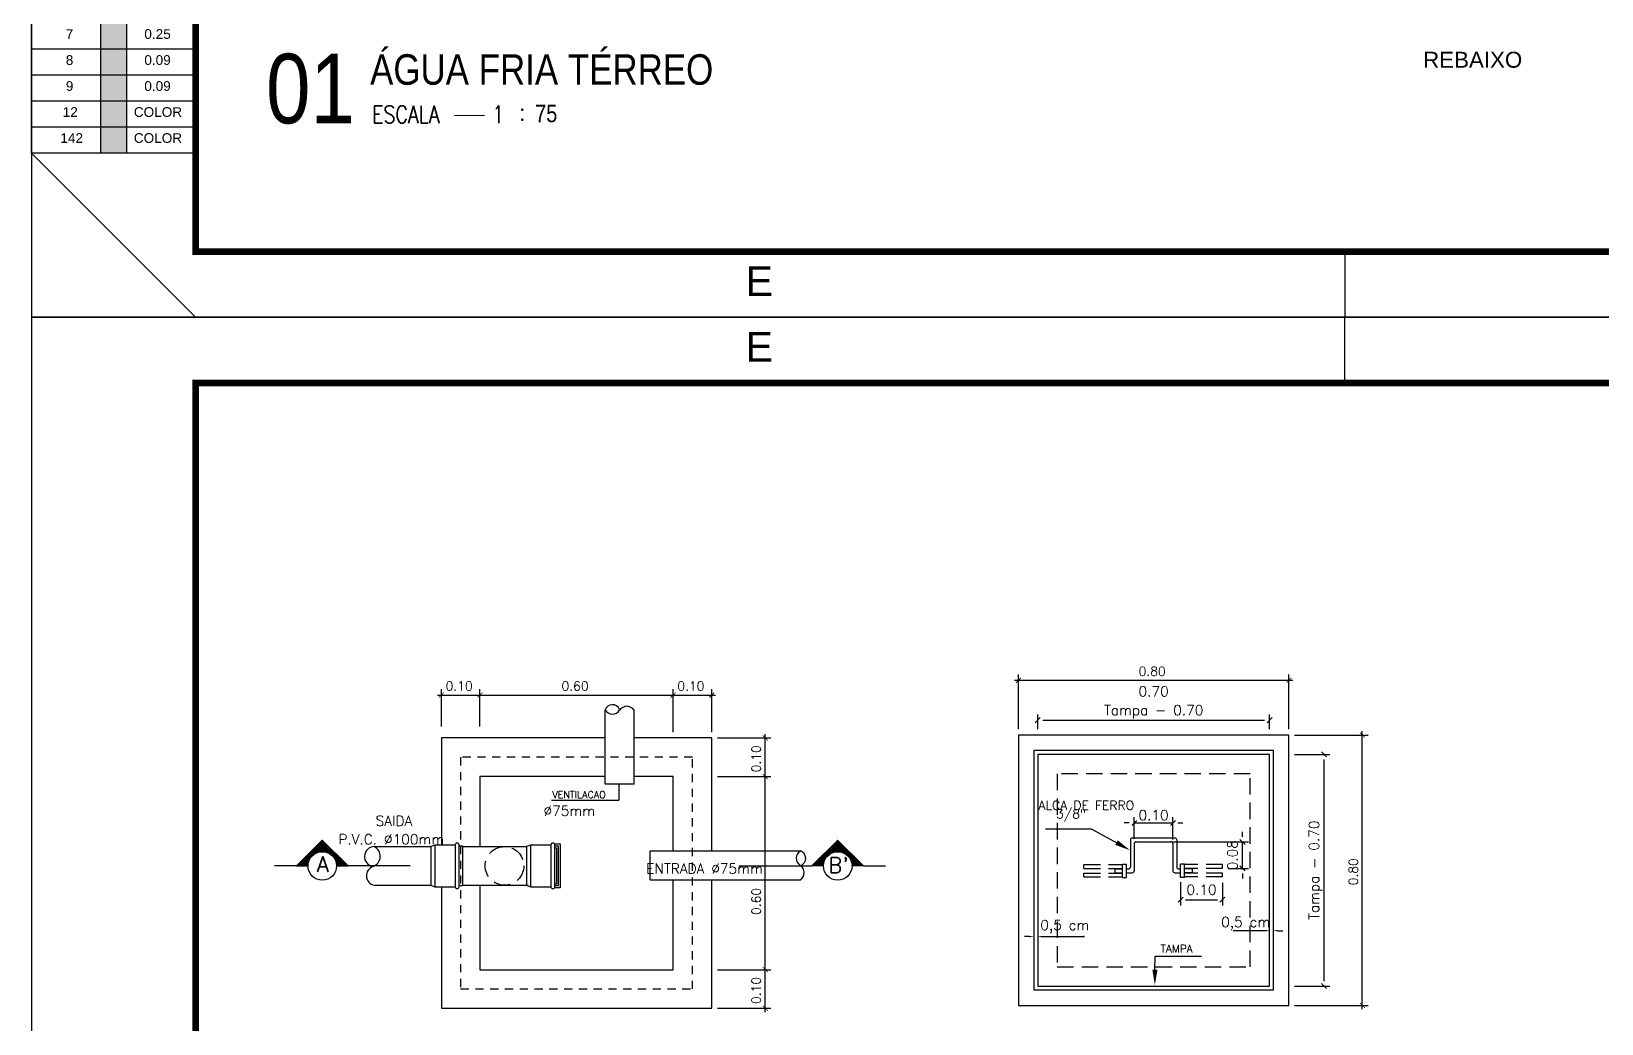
# Model space of a CAD drawing. Header units: millimetres. Extents: x 5512 to 5596, y 903 to 1082.
# Drawn here: x 5511.85 to 5535.76, y 951.96 to 967.08 of the extents above; entities that cross this region are included whole.
import ezdxf
from ezdxf.enums import TextEntityAlignment as Align

# ---------------------------------------------------------------- set-up
doc = ezdxf.new("R2010")
doc.units = ezdxf.units.MM
doc.linetypes.add('CENTER2', pattern=[28.575, 19.05, -3.175, 3.175, -3.175])
doc.linetypes.add('HIDDEN', pattern=[0.375, 0.25, -0.125])
for name, color, linetype in [('0-COTAS', 8, 'Continuous'), ('A-LAYOUT', 7, 'Continuous'), ('DETALLHES_CAIXAS', 6, 'Continuous'), ('E-TXT-G', 3, 'Continuous'), ('E-TXT-Y', 2, 'Continuous'), ("PRANCHA - PROJETU'S", 7, 'Continuous'), ('TXT_1', 2, 'Continuous'), ('TXT_2', 6, 'Continuous')]:
    doc.layers.add(name, color=color, linetype=linetype)
doc.layers.add('E-TXT-W', color=7, linetype='Continuous', lineweight=20)
doc.styles.add('ADITIVOCAD', font='ROMANS.shx')
doc.styles.add('ARIAL', font='arial.ttf', dxfattribs={"height": 2})
doc.styles.add('CARIMBO_DADOS', font='arial.ttf', dxfattribs={"height": 0.1})
doc.styles.add('F2', font='ARIALN.TTF')
doc.styles.add('REG140', font='romans.shx', dxfattribs={"width": 0.8, "height": 0.35})
doc.styles.add('REG80', font='romans.shx', dxfattribs={"width": 0.8, "height": 0.1})
doc.styles.add('ROMANS', font='romans__.ttf', dxfattribs={"height": 0.1})
doc.styles.add('SANSSERIF2', font='sanssb__.ttf', dxfattribs={"width": 0.8})

# ---------------------------------------------------------------- blocks, each defined once
blk = doc.blocks.new('ADFSGASDFG')
at = {"layer": "PRANCHA - PROJETU'S"}
h = blk.add_hatch(color=1, dxfattribs=at)
h.set_gradient(color1=(255, 255, 255), tint=1)
h.paths.add_polyline_path([(278.03, 52.426), (277.634, 52.426), (277.634, 52.03), (278.03, 52.03)])
h = blk.add_hatch(color=1, dxfattribs=at)
h.set_gradient(color1=(128, 128, 128), color2=(128, 128, 128), tint=1)
h.paths.add_polyline_path([(278.03, 52.03), (277.634, 52.03), (277.634, 51.634), (278.03, 51.634)])
h = blk.add_hatch(color=1, dxfattribs=at)
h.set_gradient(color1=(192, 192, 192), color2=(192, 192, 192), tint=1)
h.paths.add_polyline_path([(278.03, 51.634), (277.634, 51.634), (277.634, 51.238), (278.03, 51.238)])
h = blk.add_hatch(color=1, dxfattribs=at)
h.set_gradient(color1=(204, 0, 0), color2=(204, 0, 0), tint=1)
h.paths.add_polyline_path([(278.03, 50.842), (278.03, 51.238), (277.634, 51.238), (277.634, 50.842)])
h = blk.add_hatch(color=1, dxfattribs=at)
h.set_gradient(color1=(0, 153, 204), color2=(0, 153, 204), tint=1)
h.paths.add_polyline_path([(278.03, 50.842), (277.634, 50.842), (277.634, 50.446), (278.03, 50.446)])
at = {"layer": "PRANCHA - PROJETU'S", "color": 1}
for p, q in [((360.678, 107.346), (276.578, 107.346)), ((276.578, 107.346), (276.578, 47.946)), ((296.578, 106.346), (296.578, 107.346)), ((279.078, 47.946), (276.578, 50.446)), ((296.578, 48.946), (296.578, 47.946)), ((276.578, 47.946), (360.678, 47.946))]:
    blk.add_line(p, q, dxfattribs=at)
at = {"layer": "PRANCHA - PROJETU'S"}
for p, q in [((276.578, 50.446), (276.578, 55.413)), ((279.086, 55.413), (279.086, 50.446)), ((277.634, 50.446), (277.634, 54.802)), ((278.03, 50.446), (278.03, 54.802)), ((279.086, 52.03), (276.578, 52.03)), ((279.086, 51.634), (276.578, 51.634)), ((279.086, 51.238), (276.578, 51.238)), ((279.086, 50.842), (276.578, 50.842)), ((279.086, 50.446), (276.578, 50.446))]:
    blk.add_line(p, q, dxfattribs=at)
at = {"layer": "PRANCHA - PROJETU'S", "color": 4, "const_width": 0.1}
blk.add_lwpolyline([(279.078, 106.346), (359.678, 106.346), (359.678, 48.946), (279.078, 48.946)], close=True, dxfattribs=at)
at = {"layer": "PRANCHA - PROJETU'S", "color": 50, "linetype": 'Continuous', "style": 'ARIAL'}
for p in [(287.661, 106.896), (287.661, 48.496)]:
    blk.add_text('E', height=0.45, dxfattribs=at).set_placement(p, align=Align.MIDDLE)
at = {"layer": "PRANCHA - PROJETU'S", "style": 'ARIAL'}
for s, height, p in [('7', 0.148, (277.102, 52.334)), ('0.25', 0.1479, (278.298, 52.334)), ('8', 0.148, (277.102, 51.938)), ('0.09', 0.1479, (278.298, 51.938)), ('9', 0.148, (277.102, 51.542)), ('0.09', 0.1479, (278.298, 51.542)), ('12', 0.1479, (277.055, 51.146)), ('COLOR', 0.1479, (278.138, 51.146)), ('142', 0.1479, (277.02, 50.75)), ('COLOR', 0.1479, (278.138, 50.75))]:
    blk.add_text(s, height=height, dxfattribs=at).set_placement(p, align=Align.TOP_LEFT)
blk = doc.blocks.new('*X415')
at = {"color": 0}
for p, q in [((101.59, 65.457), (101.923, 65.79)), ((101.608, 65.457), (101.932, 65.781)), ((101.626, 65.457), (101.941, 65.772)), ((101.643, 65.457), (101.95, 65.763)), ((101.661, 65.457), (101.958, 65.755)), ((101.817, 65.609), (101.778, 65.648)), ((101.827, 65.615), (101.787, 65.656)), ((101.839, 65.622), (101.795, 65.665)), ((101.851, 65.627), (101.804, 65.674)), ((101.864, 65.632), (101.813, 65.683)), ((101.878, 65.636), (101.822, 65.692)), ((101.892, 65.639), (101.831, 65.701)), ((101.908, 65.641), (101.84, 65.709)), ((101.847, 65.626), (101.967, 65.746)), ((101.925, 65.641), (101.848, 65.718)), ((101.944, 65.64), (101.857, 65.727)), ((101.966, 65.636), (101.866, 65.736)), ((101.874, 65.635), (101.976, 65.737)), ((101.993, 65.627), (101.875, 65.745)), ((102.035, 65.602), (101.884, 65.754)), ((102.198, 65.457), (101.893, 65.762)), ((101.897, 65.64), (101.985, 65.728)), ((102.216, 65.457), (101.901, 65.771)), ((102.233, 65.457), (101.91, 65.78)), ((101.916, 65.641), (101.994, 65.719)), ((102.251, 65.457), (101.919, 65.789)), ((101.933, 65.641), (102.003, 65.71)), ((101.949, 65.639), (102.011, 65.702)), ((101.964, 65.636), (102.02, 65.693)), ((101.978, 65.633), (102.029, 65.684)), ((101.991, 65.628), (102.038, 65.675)), ((102.003, 65.622), (102.047, 65.666)), ((102.015, 65.616), (102.056, 65.657)), ((102.025, 65.609), (102.065, 65.649)), ((101.597, 65.457), (101.592, 65.462)), ((101.615, 65.457), (101.601, 65.471)), ((101.632, 65.457), (101.61, 65.48)), ((101.65, 65.457), (101.619, 65.488)), ((101.668, 65.457), (101.627, 65.497)), ((101.685, 65.457), (101.636, 65.506)), ((101.703, 65.457), (101.645, 65.515)), ((101.721, 65.457), (101.654, 65.524)), ((101.737, 65.458), (101.663, 65.533)), ((101.738, 65.475), (101.672, 65.541)), ((101.679, 65.457), (101.753, 65.531)), ((101.74, 65.49), (101.68, 65.55)), ((101.744, 65.505), (101.689, 65.559)), ((101.696, 65.457), (101.744, 65.504)), ((101.748, 65.518), (101.698, 65.568)), ((101.753, 65.531), (101.707, 65.577)), ((101.714, 65.457), (101.739, 65.482)), ((101.759, 65.543), (101.716, 65.586)), ((101.765, 65.554), (101.725, 65.594)), ((101.732, 65.457), (101.737, 65.463)), ((101.772, 65.565), (101.733, 65.603)), ((101.78, 65.575), (101.742, 65.612)), ((101.788, 65.584), (101.751, 65.621)), ((101.797, 65.593), (101.76, 65.63)), ((101.807, 65.601), (101.769, 65.639)), ((102.036, 65.602), (102.073, 65.64)), ((102.045, 65.594), (102.082, 65.631)), ((102.054, 65.585), (102.091, 65.622)), ((102.062, 65.576), (102.1, 65.613)), ((102.18, 65.457), (102.067, 65.571)), ((102.07, 65.566), (102.109, 65.604)), ((102.077, 65.555), (102.118, 65.595)), ((102.084, 65.544), (102.126, 65.587)), ((102.09, 65.532), (102.135, 65.578)), ((102.163, 65.457), (102.092, 65.528)), ((102.095, 65.52), (102.144, 65.569)), ((102.099, 65.506), (102.153, 65.56)), ((102.145, 65.457), (102.1, 65.502)), ((102.102, 65.492), (102.162, 65.551)), ((102.127, 65.457), (102.104, 65.48)), ((102.105, 65.477), (102.171, 65.542)), ((102.106, 65.46), (102.179, 65.534)), ((102.109, 65.457), (102.106, 65.461)), ((102.121, 65.457), (102.188, 65.525)), ((102.138, 65.457), (102.197, 65.516)), ((102.156, 65.457), (102.206, 65.507)), ((102.174, 65.457), (102.215, 65.498)), ((102.191, 65.457), (102.224, 65.489)), ((102.209, 65.457), (102.232, 65.481)), ((102.227, 65.457), (102.241, 65.472)), ((102.244, 65.457), (102.25, 65.463))]:
    blk.add_line(p, q, dxfattribs=at)
blk = doc.blocks.new('IND_DES')
at = {"layer": 'E-TXT-W'}
blk.add_line((0.0269, -0.2428), (0.1984, -0.2428), dxfattribs=at)
at = {"layer": 'E-TXT-G', "style": 'REG80', "width": 0.8}
for s, p in [('ESCALA', (-0.4463, -0.2864)), ('1', (0.2426, -0.2864)), (':', (0.3988, -0.2706))]:
    blk.add_text(s, height=0.1, dxfattribs=at).set_placement(p)
blk.add_attdef('ESCALA', (0.4897, -0.2812), '', height=0.1, dxfattribs=at)
at = {"layer": 'E-TXT-W', "style": 'SANSSERIF2', "width": 0.6}
blk.add_attdef('00', text='', height=0.4, dxfattribs=at).set_placement((-0.7083, -0.2881), align=Align.CENTER)
at = {"layer": 'E-TXT-Y', "style": 'REG140', "width": 0.8}
for tag, p in [('PROJETO', (-0.4563, 0.1829)), ('DESENHO', (-0.4582, -0.0658))]:
    blk.add_attdef(tag, p, '', height=0.175, dxfattribs=at)

msp = doc.modelspace()

# ---------------------------------------------------------------- linework, layer by layer
at = {"layer": 'A-LAYOUT', "linetype": 'ByBlock'}
for p, q in [((5526.882, 956.446), (5526.882, 957.28)), ((5530.999, 956.446), (5530.999, 957.28)), ((5518.095, 956.491), (5518.095, 957.055)), ((5518.683, 956.491), (5518.683, 957.055)), ((5518.683, 956.491), (5518.683, 957.055)), ((5521.624, 956.403), (5521.624, 957.055)), ((5521.624, 956.403), (5521.624, 957.055)), ((5522.212, 956.403), (5522.212, 957.055)), ((5526.823, 957.192), (5531.058, 957.192)), ((5518.036, 956.967), (5518.742, 956.967)), ((5518.624, 956.967), (5521.682, 956.967)), ((5521.565, 956.967), (5522.271, 956.967)), ((5527.214, 956.624), (5527.138, 956.547)), ((5527.176, 956.446), (5527.176, 956.674)), ((5527.252, 956.585), (5530.628, 956.585)), ((5530.667, 956.547), (5530.743, 956.624)), ((5530.705, 956.446), (5530.705, 956.674)), ((5522.3, 956.314), (5523.114, 956.314)), ((5523.025, 955.667), (5523.025, 956.373)), ((5531.087, 956.358), (5532.206, 956.358)), ((5532.117, 952.182), (5532.117, 956.416)), ((5531.087, 956.064), (5531.623, 956.064)), ((5531.573, 956.025), (5531.497, 956.102)), ((5531.535, 952.611), (5531.535, 955.987)), ((5522.3, 955.726), (5523.114, 955.726)), ((5522.3, 955.726), (5523.114, 955.726)), ((5523.025, 952.727), (5523.025, 955.785)), ((5528.645, 954.776), (5528.645, 955.109)), ((5529.233, 954.769), (5529.233, 955.109)), ((5528.568, 955.02), (5528.492, 955.02)), ((5528.607, 954.982), (5528.683, 955.059)), ((5528.645, 955.02), (5529.233, 955.02)), ((5529.271, 955.059), (5529.195, 954.982)), ((5529.31, 955.02), (5529.386, 955.02)), ((5530.293, 954.809), (5530.293, 954.885)), ((5529.228, 954.732), (5530.382, 954.732)), ((5530.255, 954.77), (5530.332, 954.694)), ((5530.293, 954.326), (5530.293, 954.732)), ((5530.071, 954.326), (5530.382, 954.326)), ((5530.332, 954.288), (5530.255, 954.364)), ((5530.293, 954.25), (5530.293, 954.173)), ((5529.351, 954.116), (5529.351, 953.761)), ((5529.988, 954.109), (5529.988, 953.761)), ((5529.389, 953.888), (5529.312, 953.811)), ((5529.427, 953.85), (5529.912, 953.85)), ((5529.95, 953.811), (5530.026, 953.888)), ((5527.045, 953.288), (5526.974, 953.288)), ((5527.246, 953.288), (5527.886, 953.288)), ((5527.886, 953.288), (5527.872, 953.288)), ((5530.562, 953.379), (5530.151, 953.379)), ((5530.633, 953.379), (5530.562, 953.379)), ((5530.834, 953.379), (5530.905, 953.379)), ((5522.3, 952.785), (5523.114, 952.785)), ((5522.3, 952.785), (5523.114, 952.785)), ((5523.025, 952.138), (5523.025, 952.844)), ((5531.087, 952.534), (5531.623, 952.534)), ((5531.497, 952.573), (5531.573, 952.496)), ((5531.087, 952.24), (5532.206, 952.24)), ((5522.3, 952.197), (5523.114, 952.197))]:
    msp.add_line(p, q, dxfattribs=at)
at = {"layer": 'A-LAYOUT'}
for p, q in [((5518.095, 956.967), (5518.683, 956.967)), ((5520.589, 955.608), (5520.589, 956.745)), ((5521.03, 955.608), (5521.03, 956.745)), ((5526.882, 956.358), (5526.882, 952.24)), ((5530.999, 956.358), (5526.882, 956.358)), ((5530.999, 952.24), (5530.999, 956.358)), ((5527.117, 956.122), (5527.117, 952.476)), ((5530.764, 956.122), (5527.117, 956.122)), ((5530.764, 952.476), (5530.764, 956.122)), ((5521.03, 955.608), (5520.589, 955.608)), ((5520.797, 955.608), (5520.797, 955.368)), ((5519.774, 955.367), (5520.797, 955.368)), ((5527.995, 954.924), (5527.292, 954.924)), ((5528.396, 954.708), (5527.995, 954.924)), ((5517.994, 954.683), (5517.994, 954.048)), ((5519.452, 954.683), (5519.452, 954.048)), ((5528.586, 954.761), (5528.586, 954.35)), ((5528.615, 954.791), (5529.262, 954.791)), ((5528.645, 954.703), (5528.645, 954.291)), ((5528.674, 954.732), (5529.204, 954.732)), ((5529.233, 954.703), (5529.233, 954.291)), ((5529.292, 954.761), (5529.292, 954.35)), ((5521.273, 954.594), (5523.567, 954.594)), ((5521.273, 954.153), (5521.273, 954.594)), ((5528.468, 954.391), (5528.527, 954.391)), ((5528.468, 954.191), (5528.468, 954.391)), ((5528.527, 954.191), (5528.527, 954.391)), ((5529.41, 954.391), (5529.351, 954.391)), ((5529.351, 954.191), (5529.351, 954.391)), ((5529.41, 954.191), (5529.41, 954.391)), ((5521.273, 954.153), (5523.567, 954.153)), ((5528.351, 954.32), (5528.351, 954.262)), ((5528.351, 954.32), (5528.468, 954.32)), ((5528.351, 954.262), (5528.468, 954.262)), ((5528.468, 954.191), (5528.527, 954.191)), ((5528.527, 954.32), (5528.557, 954.32)), ((5528.527, 954.262), (5528.615, 954.262)), ((5529.262, 954.262), (5529.351, 954.262)), ((5529.321, 954.32), (5529.351, 954.32)), ((5529.41, 954.191), (5529.351, 954.191)), ((5529.527, 954.32), (5529.41, 954.32)), ((5529.527, 954.262), (5529.41, 954.262)), ((5529.527, 954.32), (5529.527, 954.262)), ((5528.96, 952.785), (5528.963, 952.989)), ((5528.963, 952.989), (5529.667, 952.989)), ((5527.117, 952.476), (5530.764, 952.476)), ((5526.882, 952.24), (5530.999, 952.24))]:
    msp.add_line(p, q, dxfattribs=at)
at = {"layer": 'A-LAYOUT', "linetype": 'HIDDEN', "ltscale": 0.5}
for p, q in [((5518.389, 956.02), (5518.389, 952.491)), ((5521.918, 956.02), (5518.389, 956.02)), ((5521.918, 952.491), (5521.918, 956.02)), ((5518.389, 952.491), (5521.918, 952.491))]:
    msp.add_line(p, q, dxfattribs=at)
at = {"layer": 'A-LAYOUT', "linetype": 'HIDDEN'}
for p, q in [((5527.47, 955.769), (5527.47, 952.829)), ((5530.411, 955.769), (5527.47, 955.769)), ((5530.411, 952.829), (5530.411, 955.769)), ((5527.879, 954.326), (5527.879, 954.385)), ((5527.879, 954.385), (5528.468, 954.385)), ((5529.988, 954.385), (5529.41, 954.385)), ((5529.988, 954.326), (5529.988, 954.385)), ((5527.879, 954.326), (5528.468, 954.326)), ((5527.879, 954.197), (5527.879, 954.256)), ((5527.879, 954.256), (5528.468, 954.256)), ((5527.879, 954.197), (5528.468, 954.197)), ((5529.988, 954.326), (5529.41, 954.326)), ((5529.988, 954.256), (5529.41, 954.256)), ((5529.988, 954.197), (5529.41, 954.197)), ((5529.988, 954.197), (5529.988, 954.256)), ((5527.47, 952.829), (5530.411, 952.829))]:
    msp.add_line(p, q, dxfattribs=at)
at = {"layer": 'A-LAYOUT', "linetype": 'ByBlock', "const_width": 0.0115}
for points in [[(5518.133, 957.005), (5518.056, 956.929)], [(5518.721, 957.005), (5518.645, 956.929)], [(5518.645, 956.929), (5518.721, 957.005)], [(5521.585, 956.929), (5521.662, 957.005)], [(5521.662, 957.005), (5521.585, 956.929)], [(5522.174, 956.929), (5522.25, 957.005)], [(5526.92, 957.23), (5526.844, 957.153)], [(5530.961, 957.153), (5531.037, 957.23)], [(5523.064, 956.276), (5522.987, 956.353)], [(5532.156, 956.319), (5532.079, 956.396)], [(5523.064, 955.688), (5522.987, 955.764)], [(5522.987, 955.764), (5523.064, 955.688)], [(5522.987, 952.824), (5523.064, 952.747)], [(5523.064, 952.747), (5522.987, 952.824)], [(5522.987, 952.235), (5523.064, 952.159)], [(5532.079, 952.279), (5532.156, 952.202)]]:
    msp.add_lwpolyline(points, dxfattribs=at)
at = {"layer": 'A-LAYOUT'}
for points in [[(5517.072, 954.66), (5517.935, 954.66)], [(5518.306, 954.683), (5517.994, 954.683), (5517.935, 954.66), (5517.935, 954.072), (5517.994, 954.048), (5518.306, 954.048)], [(5518.365, 954.672), (5518.418, 954.672), (5518.418, 954.06), (5518.365, 954.06)], [(5518.418, 954.66), (5519.393, 954.66)], [(5519.764, 954.683), (5519.452, 954.683), (5519.393, 954.66), (5519.393, 954.072), (5519.452, 954.048), (5519.764, 954.048)], [(5519.823, 954.701), (5519.905, 954.701), (5519.905, 954.031), (5519.823, 954.031)], [(5519.823, 954.672), (5519.876, 954.672), (5519.876, 954.06), (5519.823, 954.06)], [(5519.823, 954.642), (5519.846, 954.642), (5519.846, 954.089), (5519.823, 954.089)], [(5517.072, 954.072), (5517.935, 954.072)], [(5518.418, 954.072), (5519.416, 954.072)]]:
    msp.add_lwpolyline(points, dxfattribs=at)
for points in [[(5518.332, 954.02), (5518.338, 954.02, 0.414214), (5518.365, 954.046), (5518.365, 954.687, 0.414214), (5518.338, 954.713), (5518.332, 954.713, 0.414214), (5518.306, 954.687), (5518.306, 954.046, 0.414214)], [(5519.79, 954.02), (5519.796, 954.02, 0.414214), (5519.823, 954.046), (5519.823, 954.687, 0.414214), (5519.796, 954.713), (5519.79, 954.713, 0.414214), (5519.764, 954.687), (5519.764, 954.046, 0.414214)]]:
    msp.add_lwpolyline(points, format="xyb", close=True, dxfattribs=at)
at = {"layer": 'A-LAYOUT', "linetype": 'HIDDEN'}
msp.add_circle((5519.056, 954.366), 0.294, dxfattribs=at)
at = {"layer": 'A-LAYOUT'}
for centre, radius, start, end in [((5520.7, 956.702), 0.119, 23.2479, 160.1992), ((5520.919, 956.664), 0.132, 33.0699, 146.9301), ((5520.702, 956.805), 0.128, 207.9019, 326.9301), ((5517.077, 954.507), 0.153, 91.971, 261.4768), ((5517.001, 954.512), 0.164, 288.8635, 64.5843), ((5528.615, 954.761), 0.0294, 90, 180), ((5528.674, 954.703), 0.0294, 90, 180), ((5529.204, 954.703), 0.0294, 0, 90), ((5529.262, 954.761), 0.0294, 360, 90), ((5523.627, 954.481), 0.128, 117.9019, 236.9301), ((5523.524, 954.482), 0.119, 293.2479, 70.1992), ((5517.102, 954.216), 0.148, 108.8635, 258.1185), ((5523.486, 954.263), 0.132, 303.0699, 56.9301), ((5528.557, 954.35), 0.0294, 270, 0), ((5528.615, 954.291), 0.0294, 270, 0), ((5529.262, 954.291), 0.0294, 180, 270), ((5529.321, 954.35), 0.0294, 180, 270)]:
    msp.add_arc(centre, radius, start, end, dxfattribs=at)
for points in [[(5528.394, 954.755), (5528.356, 954.686), (5528.58, 954.604)], [(5528.999, 952.784), (5528.921, 952.785), (5528.958, 952.55)]]:
    msp.add_solid(points, dxfattribs=at)
at = {"layer": 'A-LAYOUT', "linetype": 'ByBlock'}
for points in [[(5527.045, 953.3), (5527.045, 953.276), (5527.116, 953.288)], [(5527.246, 953.3), (5527.246, 953.276), (5527.176, 953.288)], [(5530.634, 953.391), (5530.634, 953.367), (5530.705, 953.379)], [(5530.834, 953.391), (5530.834, 953.367), (5530.764, 953.379)]]:
    msp.add_solid(points, dxfattribs=at)
at = {"layer": 'DETALLHES_CAIXAS'}
for p, q in [((5520.589, 956.314), (5518.095, 956.314)), ((5518.095, 956.314), (5518.095, 954.683)), ((5522.212, 956.314), (5521.03, 956.314)), ((5522.212, 954.594), (5522.212, 956.314)), ((5527.176, 956.064), (5527.176, 952.534)), ((5530.705, 956.064), (5527.176, 956.064)), ((5530.705, 952.534), (5530.705, 956.064)), ((5518.683, 955.726), (5518.683, 954.66)), ((5520.589, 955.726), (5518.683, 955.726)), ((5521.624, 955.726), (5521.03, 955.726)), ((5521.624, 954.594), (5521.624, 955.726)), ((5521.624, 952.785), (5521.624, 954.153)), ((5522.212, 952.197), (5522.212, 954.153)), ((5518.095, 954.048), (5518.095, 952.197)), ((5518.683, 954.072), (5518.683, 952.785)), ((5518.683, 952.785), (5521.624, 952.785)), ((5527.176, 952.534), (5530.705, 952.534)), ((5518.095, 952.197), (5522.212, 952.197))]:
    msp.add_line(p, q, dxfattribs=at)
at = {"layer": 'TXT_1'}
for p, q in [((5515.889, 954.365), (5516.282, 954.758)), ((5516.282, 954.758), (5516.675, 954.365)), ((5524.131, 954.758), (5523.738, 954.365)), ((5515.889, 954.365), (5516.066, 954.365)), ((5516.499, 954.365), (5516.675, 954.365)), ((5523.914, 954.365), (5523.738, 954.365)), ((5524.524, 954.365), (5524.347, 954.365))]:
    msp.add_line(p, q, dxfattribs=at)
for centre in [(5516.282, 954.365), (5524.131, 954.365)]:
    msp.add_circle(centre, 0.217, dxfattribs=at)
at = {"layer": 'TXT_2', "linetype": 'CENTER2'}
for p, q in [((5515.889, 954.365), (5515.555, 954.365)), ((5517.62, 954.365), (5516.675, 954.365)), ((5522.631, 954.365), (5523.738, 954.365)), ((5524.524, 954.365), (5524.858, 954.365))]:
    msp.add_line(p, q, dxfattribs=at)

# ---------------------------------------------------------------- block references
at = {"layer": '0-COTAS'}
ref = msp.add_blockref('IND_DES', (5518.225, 966.438), dxfattribs=dict(at, xscale=2.650709013690842, yscale=2.650709013690842, zscale=2.650709013690842))
ref.add_attrib('00', '01', dxfattribs={"layer": 'E-TXT-W', "height": 1.0603, "style": 'F2'}).set_placement((5516.102, 965.675), align=Align.CENTER)
ref.add_attrib('DESENHO', 'ÁGUA FRIA TÉRREO', (5517.01, 966.264), dxfattribs={"layer": 'E-TXT-Y', "color": 2, "height": 0.46387, "style": 'F2'})
ref.add_attrib('ESCALA', '75', (5519.523, 965.693), dxfattribs={"layer": 'E-TXT-G', "color": 7, "height": 0.2651, "style": 'F2'})
at = {"layer": "PRANCHA - PROJETU'S", "color": 1}
for p in [(5235.275, 914.776), (5235.275, 855.376)]:
    msp.add_blockref('ADFSGASDFG', p, dxfattribs=at)
at = {"layer": 'TXT_1', "yscale": 1.176362552987934, "zscale": 1.176362552987666}
for p, xscale in [((5396.386, 877.364), 1.176362552986596), ((5644.027, 877.364), -1.176362552986596)]:
    msp.add_blockref('*X415', p, dxfattribs=dict(at, xscale=xscale))

# ---------------------------------------------------------------- texts
at = {"layer": '0-COTAS', "color": 230, "insert": (5533.798, 966.643), "char_height": 0.243, "attachment_point": 5, "style": 'CARIMBO_DADOS'}
msp.add_mtext('REBAIXO', dxfattribs=at)
at = {"layer": 'A-LAYOUT', "style": 'ROMANS'}
for s, p in [('0.80', (5528.711, 957.261)), ('0.10', (5518.159, 957.036)), ('0.60', (5519.924, 957.036)), ('0.10', (5521.688, 957.036))]:
    msp.add_text(s, height=0.1376, dxfattribs=at).set_placement(p)
at = {"layer": 'A-LAYOUT', "linetype": 'ByBlock', "style": 'ROMANS'}
for s, height, p in [('0.70', 0.1529, (5528.94, 957.023)), ('Tampa - 0.70', 0.15293, (5528.94, 956.738)), ('0.10', 0.1529, (5528.939, 955.138)), ('0.10', 0.1529, (5529.669, 954.003))]:
    msp.add_text(s, height=height, dxfattribs=at).set_placement(p, align=Align.MIDDLE_CENTER)
at = {"layer": 'A-LAYOUT', "style": 'ROMANS'}
for s, p in [('0.10', (5522.957, 955.791)), ('0.80', (5532.049, 954.07)), ('0.60', (5522.957, 953.618)), ('0.10', (5522.957, 952.262))]:
    msp.add_text(s, height=0.1376, rotation=90, dxfattribs=at).set_placement(p)
for s, height, p in [('VENTILACAO', 0.1059, (5519.785, 955.452)), ('ALCA DE FERRO ', 0.13763, (5527.187, 955.287)), ('SAIDA ', 0.1529, (5517.095, 955.052)), ('%%C75mm', 0.1529, (5519.651, 955.205)), (' 3/8"', 0.1376, (5527.358, 955.158)), ('P.V.C. %%C100mm', 0.15293, (5516.527, 954.771)), ('ENTRADA %%C75mm', 0.15293, (5521.215, 954.324)), ('TAMPA', 0.1176, (5529.045, 953.105))]:
    msp.add_text(s, height=height, dxfattribs=at).set_placement(p, align=Align.MIDDLE_LEFT)
at = {"layer": 'A-LAYOUT', "linetype": 'ByBlock', "style": 'ROMANS'}
for s, height, p in [('Tampa - 0.70', 0.15293, (5531.382, 954.299)), ('0.08', 0.1529, (5530.141, 954.529))]:
    msp.add_text(s, height=height, rotation=90, dxfattribs=at).set_placement(p, align=Align.MIDDLE_CENTER)
for p in [(5527.588, 953.441), (5530.342, 953.488)]:
    msp.add_text('0,5 cm', height=0.1529, dxfattribs=at).set_placement(p, align=Align.MIDDLE)
at = {"layer": 'TXT_1', "style": 'ADITIVOCAD'}
for s, height, p in [('A', 0.235, (5516.29, 954.392)), ("B'", 0.2353, (5524.144, 954.378))]:
    msp.add_text(s, height=height, dxfattribs=at).set_placement(p, align=Align.MIDDLE)

doc.saveas('drawing.dxf')
